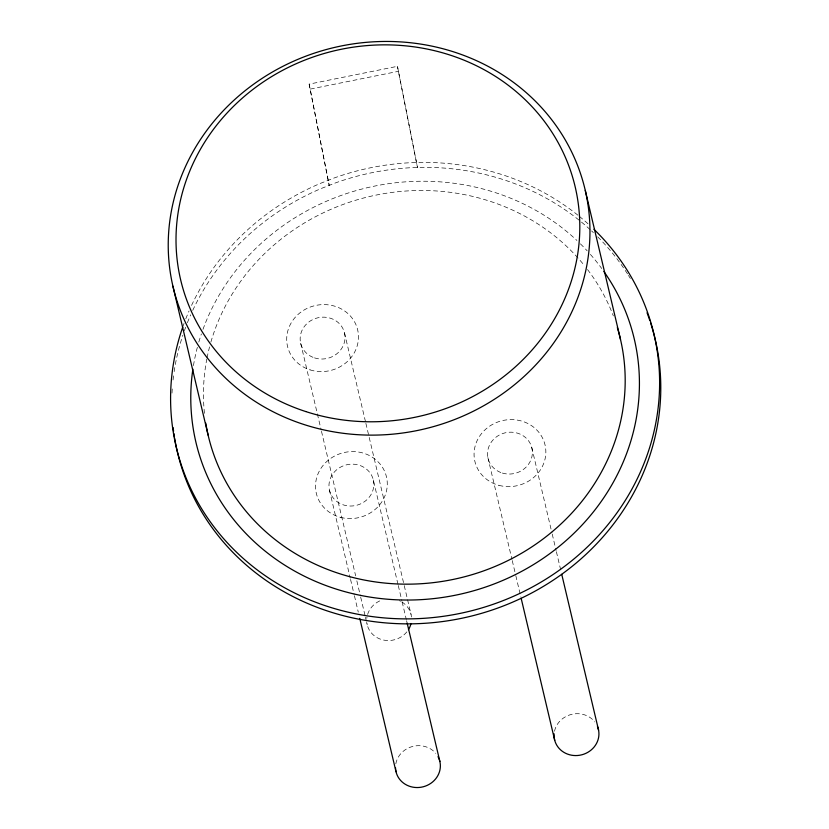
<?xml version="1.0" encoding="UTF-8"?>
<svg xmlns="http://www.w3.org/2000/svg" width="829" height="829" viewBox="0 0 829 829"><rect width="100%" height="100%" fill="white"/><g stroke="black" fill="none" stroke-linecap="round" stroke-linejoin="round"><path stroke-width="0.62" stroke-dasharray="4.14 3.11" d="M309.155 84.123L329.196 185.375L309.155 84.123L397.443 66.32L417.484 167.562L397.443 66.32M310.326 89.086L398.614 71.284M531.741 447.401L551.938 532.881M552.238 534.125L556.093 550.477M556.394 551.72L560.85 570.59M487.887 457.546L511.949 559.368M512.249 560.601L515.514 574.445M515.814 575.689L520.861 597.067M344.491 332.864L365.589 422.096M365.879 423.35L411.039 614.382M373.33 480.001A22.518 20.849 -13.3 0 1 344.501 505.234A22.518 20.849 -13.3 0 1 336.356 470.043A22.518 20.849 -13.3 0 1 373.33 480.001L397.982 584.31M398.283 585.575L401.847 600.652M402.148 601.906L406.303 619.501M406.604 620.755L407.194 623.273M300.689 343.32L321.186 430.044M321.486 431.298L355.651 575.823M356.843 580.849L360.408 595.937M360.698 597.191L365.154 616.04M365.454 617.304L366.345 621.066M366.646 622.33L367.237 624.838M329.455 490.188L350.252 578.155M350.553 579.419L354.118 594.497M354.418 595.75L358.273 612.092M172.007 393.101A245.446 227.25 -13.3 0 1 172.484 385.931M173.054 379.972A245.446 227.25 -13.3 0 1 173.966 372.822M174.142 371.641A245.446 227.25 -13.3 0 1 182.826 335.268M184.401 330.678A245.446 227.25 -13.3 0 1 185.644 327.248M187.395 322.699A245.446 227.25 -13.3 0 1 190.711 314.823M192.732 310.367A245.446 227.25 -13.3 0 1 321.144 188.525L335.476 182.908A245.446 227.25 -13.3 0 1 410.749 167.727L426.106 167.354A245.446 227.25 -13.3 0 1 579.585 220.566M581.481 222.11A245.446 227.25 -13.3 0 1 590.683 230.11M591.585 230.939A245.446 227.25 -13.3 0 1 593.357 232.607M597.709 236.845A245.446 227.25 -13.3 0 1 619.709 262.503M621.118 264.451A245.446 227.25 -13.3 0 1 627.822 274.409M628.465 275.415A245.446 227.25 -13.3 0 1 630.351 278.482M183.23 325.704A245.446 227.25 -13.3 0 1 184.048 323.414M185.779 318.864A245.446 227.25 -13.3 0 1 189.043 310.968M191.561 305.404A245.446 227.25 -13.3 0 1 319.973 183.561L334.305 177.934A245.446 227.25 -13.3 0 1 409.567 162.764L424.935 162.391A245.446 227.25 -13.3 0 1 578.414 215.602M579.357 216.369A245.446 227.25 -13.3 0 1 588.611 224.327M193.447 365.579A225.177 208.483 -13.3 0 1 197.52 346.709M198.825 342.045A225.177 208.483 -13.3 0 1 201.374 333.942M202.991 329.351A225.177 208.483 -13.3 0 1 576.901 240.462M580.404 243.84A225.177 208.483 -13.3 0 1 587.16 250.814M590.403 254.41A225.177 208.483 -13.3 0 1 601.74 268.523M401.785 601.916A22.518 20.849 -13.3 0 1 411.474 616.963M406.842 631.895A22.518 20.849 -13.3 0 1 383.516 640.05A22.518 20.849 -13.3 0 1 366.978 623.553M366.812 618.32A22.518 20.849 -13.3 0 1 366.988 617.014M367.61 614.424A22.518 20.849 -13.3 0 1 381.578 600.144M399.36 600.652A22.518 20.849 -13.3 0 1 400.594 601.243M554.508 731.219A22.518 20.849 -13.3 0 1 571.823 714.318A22.518 20.849 -13.3 0 1 594.787 721.904M204.462 413.329A211.664 195.976 -13.3 0 1 206.804 359.092M207.043 357.869A211.664 195.976 -13.3 0 1 209.561 346.916M210.887 342.087A211.664 195.976 -13.3 0 1 375.983 195.116A211.664 195.976 -13.3 0 1 584.445 265.612M587.523 269.539A211.664 195.976 -13.3 0 1 613.336 315.911M395.816 763.872A22.518 20.849 -13.3 0 1 412.552 746.473A22.518 20.849 -13.3 0 1 435.785 753.354M310.036 369.869A36.03 33.357 -13.3 0 0 357.983 331.413A36.03 33.357 -13.3 0 0 299.746 312.999A36.03 33.357 -13.3 0 0 310.036 369.869M314.512 357.879A22.518 20.849 -13.3 0 0 344.75 334.139A22.518 20.849 -13.3 0 0 308.502 322.253A22.518 20.849 -13.3 0 0 314.512 357.879M498.923 485.338A36.03 33.357 -13.3 0 0 545.057 444.966A36.03 33.357 -13.3 0 0 485.898 429.039A36.03 33.357 -13.3 0 0 498.923 485.338M340.356 517.306A36.03 33.357 -13.3 0 0 386.49 476.944A36.03 33.357 -13.3 0 0 327.331 461.017A36.03 33.357 -13.3 0 0 340.356 517.306M502.374 473.058A22.518 20.849 -13.3 0 0 532.031 448.686A22.518 20.849 -13.3 0 0 495.462 437.608A22.518 20.849 -13.3 0 0 502.374 473.058"/><path stroke-width="1.24" d="M585.274 190.421A211.664 195.976 -13.3 0 1 314.264 427.567A211.664 195.976 -13.3 0 1 237.726 96.869A211.664 195.976 -13.3 0 1 585.274 190.421L620.506 339.465M561.741 574.342L598.579 730.204M521.161 598.31L554.725 740.338M407.194 623.273L439.878 761.519M359.765 618.372L396.003 771.706M172.898 286.15L208.131 435.184M617.325 327.569A211.664 195.976 -13.3 0 1 458.499 578.259A211.664 195.976 -13.3 0 1 205.768 423.101M593.937 229.312A245.446 227.25 -13.3 0 1 609.336 522.944A245.446 227.25 -13.3 0 1 301.041 596.082A245.446 227.25 -13.3 0 1 182.826 326.854M438.013 756.628A22.518 20.849 -13.3 0 1 423.329 786.752A22.518 20.849 -13.3 0 1 395.516 767.809M603.844 271.456A225.177 208.483 -13.3 0 1 463.359 593.46A225.177 208.483 -13.3 0 1 192.888 369.143M650.599 322.906A245.446 227.25 -13.3 0 1 470.012 616.413A245.446 227.25 -13.3 0 1 174.639 438.261M174.442 437.09A245.446 227.25 -13.3 0 1 173.903 433.557M173.582 431.204A245.446 227.25 -13.3 0 1 173.147 427.65M647.055 312.792A245.446 227.25 -13.3 0 1 649.863 320.647M411.018 623.512A22.518 20.849 -13.3 0 1 408.428 629.677M597.44 726.442A22.518 20.849 -13.3 0 1 579.803 755.229A22.518 20.849 -13.3 0 1 554.135 733.841M305.663 411.526A202.659 187.634 -13.3 0 0 577.305 197.323A202.659 187.634 -13.3 0 0 250.762 91.107A202.659 187.634 -13.3 0 0 305.663 411.526"/></g></svg>
